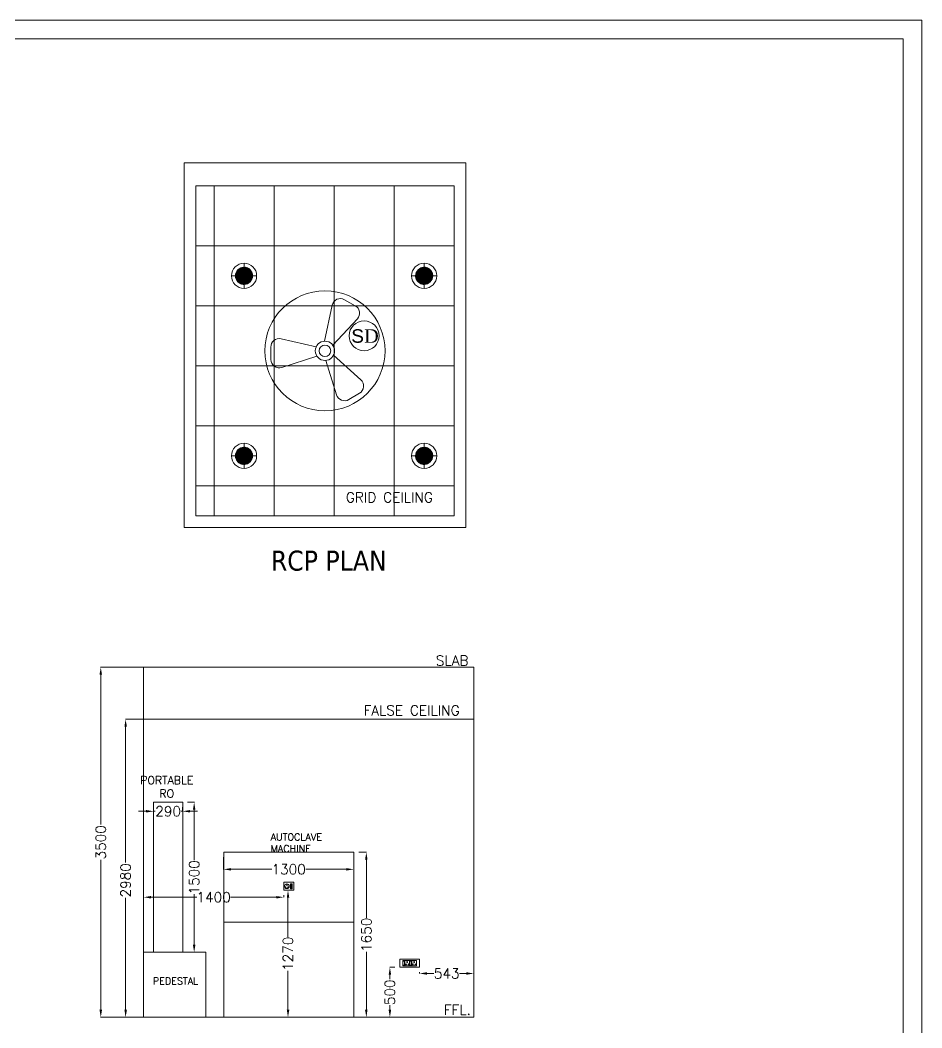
# Model space of a CAD drawing. Extents: x 3552052 to 4102982, y -707811 to -630695.
# Drawn here: x 3837165 to 3846177, y -691286 to -681211 of the extents above; entities that cross this region are included whole.
import ezdxf

# ---------------------------------------------------------------- set-up
doc = ezdxf.new("R2010")
doc.units = 0
doc.header["$LTSCALE"] = 6
doc.header["$MEASUREMENT"] = 0
doc.layers.get('0').update_dxf_attribs({"linetype": 'CONTINUOUS', "lineweight": 0})
doc.layers.get('Defpoints').update_dxf_attribs({"linetype": 'CONTINUOUS', "lineweight": 0})
for name, color, linetype, lineweight in [('ELE-1200MM CEILINGFAN', 6, 'CONTINUOUS', 0), ('ELE-12W LED', 1, 'CONTINUOUS', 0), ('ELE-12W UPS LIGHT', 3, 'CONTINUOUS', 0), ('ELE-2NOS OF 6-16 RAW POWER SOCKET', 1, 'CONTINUOUS', 0), ('ELE-4M RAW P.SB', 40, 'CONTINUOUS', 0), ('ELE-4M UPS P.SB', 3, 'CONTINUOUS', 0), ('ELE-SOCKET NMBERING', 7, 'CONTINUOUS', 9), ('EQP', 6, 'CONTINUOUS', 0), ('FA-BELOW SMOKE DERECTOR', 1, 'CONTINUOUS', 0), ('MEP_HVAC_RA_DUCT', 1, 'CONTINUOUS', 0), ('MEP_HVAC_TEXT', 7, 'CONTINUOUS', 0), ('WALL', 8, 'CONTINUOUS', 0)]:
    doc.layers.add(name, color=color, linetype=linetype, lineweight=lineweight)
doc.styles.add('Annotation', font='tahoma.ttf')
doc.styles.add('PDF Times New Roman', font='times.ttf')
doc.styles.add('ROMANS', font='romans.shx')
doc.styles.get("Standard").update_dxf_attribs({"font": 'SIMPLEX'})
doc.dimstyles.new('AEPL1', dxfattribs={"dimtxt": 100, "dimasz": 75, "dimexe": 1.25, "dimexo": 50, "dimtad": 0, "dimdec": 0, "dimtxsty": 'ROMANS', "dimcen": 2.5, "dimclrd": 7, "dimclre": 7, "dimadec": 0, "dimazin": 0, "dimtfac": 1, "dimtdec": 0, "dimtmove": 0, "dimatfit": 3, "dimfxl": 1, "dimlwd": 0, "dimlwe": 0, "dimarcsym": 0})

# ---------------------------------------------------------------- blocks, each defined once
blk = doc.blocks.new('QWE')
at = {"layer": 'ELE-12W UPS LIGHT'}
h = blk.add_hatch(dxfattribs=at)
h.set_pattern_fill('ANSI31', color=8)
h.set_pattern_definition([(45, (-1135553.9097, 459369.4158), (-2.24506403, 2.24506403), [])])
edge = h.paths.add_edge_path()
edge.add_arc((0, 0), 85.7, 0, 360)
at = {"layer": 'ELE-12W UPS LIGHT', "color": 3}
for p, q in [((0, -126), (0, 126)), ((-126, 0), (126, 0))]:
    blk.add_line(p, q, dxfattribs=at)
for radius in [126, 85.7]:
    blk.add_circle((0, 0), radius, dxfattribs=at)
blk = doc.blocks.new('FFGFG77')
at = {"layer": 'ELE-4M UPS P.SB', "color": 8, "linetype": 'ByBlock'}
for p, q in [((3573326, -675532), (3573326, -678832)), ((3573926, -675532), (3573926, -678832)), ((3574526, -675532), (3574526, -678832)), ((3575126, -675532), (3575126, -678832)), ((3573143, -676132), (3575726, -676132)), ((3573143, -676732), (3575726, -676732)), ((3573143, -677332), (3575726, -677332)), ((3573143, -677932), (3575726, -677932)), ((3573143, -678532), (3575726, -678532))]:
    blk.add_line(p, q, dxfattribs=at)
blk.add_lwpolyline([(3573143, -675532), (3575726, -675532), (3575726, -678832), (3573143, -678832)], close=True, dxfattribs=at)
blk = doc.blocks.new('18W LED')
at = {"layer": 'ELE-12W LED'}
h = blk.add_hatch(dxfattribs=at)
h.set_pattern_fill('ANSI31', color=252)
h.set_pattern_definition([(45, (-1135553.9097, 459369.4158), (-2.24506403, 2.24506403), [])])
edge = h.paths.add_edge_path()
edge.add_arc((0, 0), 85.7, 0, 360)
at = {"layer": 'ELE-12W LED', "color": 1}
for p, q in [((0, -126), (0, 126)), ((-126, 0), (126, 0))]:
    blk.add_line(p, q, dxfattribs=at)
for radius in [126, 85.7]:
    blk.add_circle((0, 0), radius, dxfattribs=at)
blk = doc.blocks.new('SMOKE DETECTOR')
at = {"layer": 'FA-BELOW SMOKE DERECTOR', "color": 7}
blk.add_circle((931029, -118294), 166, dxfattribs=at)
at = {"layer": 'FA-BELOW SMOKE DERECTOR', "insert": (930887, -118373), "char_height": 150, "attachment_point": 7, "style": 'PDF Times New Roman'}
blk.add_mtext('{\\fArial|b0|i0|c0|p34;S}D', dxfattribs=at)
blk = doc.blocks.new('A$C07FB25EA')
at = {"layer": 'ELE-1200MM CEILINGFAN', "color": 3}
for p, q in [((0.26, 2.64), (3.17, 12.07)), ((6.53, 13.37), (9.47, 11.64)), ((9.84, 7.94), (2.36, 1.21)), ((-11.8, 4.55), (-2.22, 1.44)), ((-14.84, -1.03), (-14.81, 2.38)), ((-2.41, -1.1), (-12.04, -3.29)), ((1.96, -12.49), (-0.13, -2.65)), ((2.16, -1.54), (8.87, -8.78)), ((8.31, -12.34), (5.35, -14.02))]:
    blk.add_line(p, q, dxfattribs=at)
at = {"layer": 'ELE-1200MM CEILINGFAN', "color": 5, "ltscale": 10}
blk.add_circle((0, 0), 16.45, dxfattribs=at)
at = {"layer": 'ELE-1200MM CEILINGFAN', "color": 3}
for radius in [2.65, 1.58]:
    blk.add_circle((0, 0), radius, dxfattribs=at)
for centre, start, end in [((5.36, 11.38), 59.5281, 162.5229), ((8.3, 9.66), 311.9493, 59.5281), ((-12.51, 2.36), 71.9493, 179.5281), ((-12.54, -1.05), 179.5281, 282.5229), ((7.18, -10.34), 299.5281, 42.5229), ((4.21, -12.02), 191.9493, 299.5281)]:
    blk.add_arc(centre, 2.3, start, end, dxfattribs=at)
blk = doc.blocks.new('*D336')
at = {"layer": 'Defpoints', "color": 0, "linetype": 'ByBlock', "transparency": 16777216}
for p in [(3838219, -688201), (3838607, -688201), (3838599, -691181)]:
    blk.add_point(p, dxfattribs=at)
at = {"layer": 'ELE-4M UPS P.SB', "color": 7, "linetype": 'ByBlock', "lineweight": 0, "transparency": 16777216}
for p, q in [((3838557, -688201), (3838218, -688201)), ((3838219, -688276), (3838219, -689634)), ((3838219, -691106), (3838219, -689987)), ((3838549, -691181), (3838218, -691181))]:
    blk.add_line(p, q, dxfattribs=at)
at = {"layer": 'ELE-4M UPS P.SB', "color": 7, "linetype": 'ByBlock', "transparency": 16777216}
for points in [[(3838207, -688276), (3838232, -688276), (3838219, -688201)], [(3838207, -691106), (3838232, -691106), (3838219, -691181)]]:
    blk.add_solid(points, dxfattribs=at)
at = {"layer": 'ELE-4M UPS P.SB', "color": 0, "linetype": 'ByBlock', "transparency": 16777216, "insert": (3838219, -689811), "char_height": 100, "attachment_point": 5, "rotation": 90, "style": 'ROMANS'}
blk.add_mtext('2980', dxfattribs=at)
blk = doc.blocks.new('*D337')
at = {"layer": 'Defpoints', "color": 0, "linetype": 'ByBlock', "transparency": 16777216}
for p in [(3837971, -687681), (3838645, -687681), (3838599, -691181)]:
    blk.add_point(p, dxfattribs=at)
at = {"layer": 'ELE-4M UPS P.SB', "color": 7, "linetype": 'ByBlock', "lineweight": 0, "transparency": 16777216}
for p, q in [((3838595, -687681), (3837969, -687681)), ((3837971, -687756), (3837971, -689254)), ((3837971, -691106), (3837971, -689607)), ((3838549, -691181), (3837969, -691181))]:
    blk.add_line(p, q, dxfattribs=at)
at = {"layer": 'ELE-4M UPS P.SB', "color": 7, "linetype": 'ByBlock', "transparency": 16777216}
for points in [[(3837958, -687756), (3837983, -687756), (3837971, -687681)], [(3837958, -691106), (3837983, -691106), (3837971, -691181)]]:
    blk.add_solid(points, dxfattribs=at)
at = {"layer": 'ELE-4M UPS P.SB', "color": 0, "linetype": 'ByBlock', "transparency": 16777216, "insert": (3837971, -689431), "char_height": 100, "attachment_point": 5, "rotation": 90, "style": 'ROMANS'}
blk.add_mtext('3500', dxfattribs=at)
blk = doc.blocks.new('DFFFF')
at = {"layer": 'ELE-4M RAW P.SB', "color": 1, "ltscale": 10}
for centre, radius, start, end in [((3670025, -712021), 3.1, 5.2689, 272.51), ((3670028, -712024), 2.5, 202.6838, 75.0951), ((3670039, -711998), 3.6, 307.1584, 232.8416), ((3670039, -712002), 2.29, 161.4031, 18.5969), ((3670049, -712024), 2.5, 104.9049, 337.3162), ((3670052, -712021), 3.1, 267.49, 174.7311)]:
    blk.add_arc(centre, radius, start, end, dxfattribs=at)
at = {"layer": 'ELE-4M UPS P.SB', "color": 1, "linetype": 'ByBlock'}
for p, q in [((3670075, -711987), (3670078, -711990)), ((3670078, -712034), (3670075, -712037)), ((3670090, -711990), (3670093, -711987)), ((3670090, -712034), (3670093, -712037))]:
    blk.add_line(p, q, dxfattribs=at)
for points in [[(3670007, -711972), (3670107, -711972), (3670107, -712052), (3670007, -712052)], [(3670075, -711987), (3670093, -711987), (3670093, -712037), (3670075, -712037)], [(3670078, -711990), (3670090, -711990), (3670090, -712034), (3670078, -712034)], [(3670082, -712019), (3670086, -712019), (3670086, -712005), (3670082, -712005)]]:
    blk.add_lwpolyline(points, close=True, dxfattribs=at)
blk.add_circle((3670039, -712012), 23.5, dxfattribs=at)
blk = doc.blocks.new('RTUH 6U')
at = {"layer": 'ELE-2NOS OF 6-16 RAW POWER SOCKET', "color": 30, "lineweight": 0, "ltscale": 300}
for p, q in [((-312, -26), (-227, -26)), ((-312, -124), (-312, -26)), ((-227, -124), (-312, -124)), ((-227, -26), (-227, -124)), ((-187, -26), (-221, -26)), ((-221, -26), (-221, -124)), ((-187, -124), (-221, -124)), ((-221, -124), (-187, -124)), ((-190, -37), (-218, -37)), ((-218, -37), (-218, -113)), ((-190, -40), (-218, -40)), ((-218, -113), (-190, -113)), ((-190, -113), (-190, -37)), ((-187, -124), (-187, -26)), ((-187, -124), (-187, -26)), ((-181, -124), (-181, -26)), ((-181, -26), (-96, -26)), ((-96, -124), (-181, -124)), ((-96, -26), (-96, -124)), ((-57, -26), (-91, -26)), ((-91, -26), (-91, -124)), ((-57, -124), (-91, -124)), ((-91, -124), (-57, -124)), ((-60, -37), (-88, -37)), ((-88, -37), (-88, -113)), ((-60, -40), (-88, -40)), ((-88, -113), (-60, -113)), ((-60, -113), (-60, -37)), ((-57, -124), (-57, -26)), ((-57, -124), (-57, -26))]:
    blk.add_line(p, q, dxfattribs=at)
blk.add_lwpolyline([(0, 0), (-368, 0), (-368, -150), (0, -150)], close=True, dxfattribs=at)
for centre, radius, start, end in [((-293, -56), 5.7, 87.49, 354.7311), ((-289, -52), 4.6, 284.9049, 157.3162), ((-269, -99), 6.62, 127.1584, 52.8416), ((-269, -92), 4.22, 341.4031, 198.5969), ((-249, -52), 4.6, 22.6838, 255.0951), ((-245, -56), 5.7, 185.2689, 92.51), ((-163, -56), 5.7, 87.49, 354.7311), ((-159, -52), 4.6, 284.9049, 157.3162), ((-139, -99), 6.62, 127.1584, 52.8416), ((-139, -92), 4.22, 341.4031, 198.5969), ((-119, -52), 4.6, 22.6838, 255.0951), ((-115, -56), 5.7, 185.2689, 92.51)]:
    blk.add_arc(centre, radius, start, end, dxfattribs=at)
blk = doc.blocks.new('*D339')
at = {"layer": 'Defpoints', "color": 0, "linetype": 'ByBlock', "transparency": 16777216}
for p in [(3838399, -689911), (3838399, -689980), (3839799, -689911)]:
    blk.add_point(p, dxfattribs=at)
at = {"layer": 'ELE-4M UPS P.SB', "color": 7, "linetype": 'ByBlock', "lineweight": 0, "transparency": 16777216}
for p, q in [((3838399, -689961), (3838399, -689981)), ((3838474, -689980), (3838930, -689980)), ((3839724, -689980), (3839269, -689980)), ((3839799, -689961), (3839799, -689981))]:
    blk.add_line(p, q, dxfattribs=at)
at = {"layer": 'ELE-4M UPS P.SB', "color": 7, "linetype": 'ByBlock', "transparency": 16777216}
for points in [[(3838474, -689968), (3838474, -689993), (3838399, -689980)], [(3839724, -689968), (3839724, -689993), (3839799, -689980)]]:
    blk.add_solid(points, dxfattribs=at)
at = {"layer": 'ELE-4M UPS P.SB', "color": 0, "linetype": 'ByBlock', "transparency": 16777216, "insert": (3839099, -689980), "char_height": 100, "attachment_point": 5, "style": 'ROMANS'}
blk.add_mtext('1400', dxfattribs=at)
blk = doc.blocks.new('*D340')
at = {"layer": 'Defpoints', "color": 0, "linetype": 'ByBlock', "transparency": 16777216}
for p in [(3839899, -689911), (3839842, -691181), (3839899, -691181)]:
    blk.add_point(p, dxfattribs=at)
at = {"layer": 'ELE-4M UPS P.SB', "color": 7, "linetype": 'ByBlock', "lineweight": 0, "transparency": 16777216}
for p, q in [((3839849, -689911), (3839841, -689911)), ((3839842, -689986), (3839842, -690376)), ((3839842, -691106), (3839842, -690715)), ((3839849, -691181), (3839841, -691181))]:
    blk.add_line(p, q, dxfattribs=at)
at = {"layer": 'ELE-4M UPS P.SB', "color": 7, "linetype": 'ByBlock', "transparency": 16777216}
for points in [[(3839830, -689986), (3839855, -689986), (3839842, -689911)], [(3839830, -691106), (3839855, -691106), (3839842, -691181)]]:
    blk.add_solid(points, dxfattribs=at)
at = {"layer": 'ELE-4M UPS P.SB', "color": 0, "linetype": 'ByBlock', "transparency": 16777216, "insert": (3839842, -690546), "char_height": 100, "attachment_point": 5, "rotation": 90, "style": 'ROMANS'}
blk.add_mtext('1270', dxfattribs=at)
blk = doc.blocks.new('*D341')
at = {"layer": 'Defpoints', "color": 0, "linetype": 'ByBlock', "transparency": 16777216}
for p in [(3841156, -690681), (3841699, -690681), (3841699, -690743)]:
    blk.add_point(p, dxfattribs=at)
at = {"layer": 'ELE-4M UPS P.SB', "color": 7, "linetype": 'ByBlock', "lineweight": 0, "transparency": 16777216}
for p, q in [((3841156, -690731), (3841156, -690744)), ((3841231, -690743), (3841298, -690743)), ((3841624, -690743), (3841557, -690743)), ((3841699, -690731), (3841699, -690744))]:
    blk.add_line(p, q, dxfattribs=at)
at = {"layer": 'ELE-4M UPS P.SB', "color": 7, "linetype": 'ByBlock', "transparency": 16777216}
for points in [[(3841231, -690730), (3841231, -690755), (3841156, -690743)], [(3841624, -690730), (3841624, -690755), (3841699, -690743)]]:
    blk.add_solid(points, dxfattribs=at)
at = {"layer": 'ELE-4M UPS P.SB', "color": 0, "linetype": 'ByBlock', "transparency": 16777216, "insert": (3841428, -690743), "char_height": 100, "attachment_point": 5, "style": 'ROMANS'}
blk.add_mtext('543', dxfattribs=at)
blk = doc.blocks.new('*D342')
at = {"layer": 'Defpoints', "color": 0, "linetype": 'ByBlock', "transparency": 16777216}
for p in [(3840959, -690681), (3840860, -691181), (3840959, -691181)]:
    blk.add_point(p, dxfattribs=at)
at = {"layer": 'ELE-4M UPS P.SB', "color": 7, "linetype": 'ByBlock', "lineweight": 0, "transparency": 16777216}
for p, q in [((3840909, -690681), (3840859, -690681)), ((3840860, -690756), (3840860, -690801)), ((3840860, -691106), (3840860, -691060)), ((3840909, -691181), (3840859, -691181))]:
    blk.add_line(p, q, dxfattribs=at)
at = {"layer": 'ELE-4M UPS P.SB', "color": 7, "linetype": 'ByBlock', "transparency": 16777216}
for points in [[(3840848, -690756), (3840873, -690756), (3840860, -690681)], [(3840848, -691106), (3840873, -691106), (3840860, -691181)]]:
    blk.add_solid(points, dxfattribs=at)
at = {"layer": 'ELE-4M UPS P.SB', "color": 0, "linetype": 'ByBlock', "transparency": 16777216, "insert": (3840860, -690931), "char_height": 100, "attachment_point": 5, "rotation": 90, "style": 'ROMANS'}
blk.add_mtext('500', dxfattribs=at)
blk = doc.blocks.new('*D618')
at = {"layer": 'Defpoints', "color": 0, "linetype": 'ByBlock', "transparency": 16777216}
for p in [(3840499, -689531), (3840499, -691181), (3840625, -691181)]:
    blk.add_point(p, dxfattribs=at)
at = {"layer": 'MEP_HVAC_TEXT', "color": 7, "linetype": 'ByBlock', "lineweight": 0, "transparency": 16777216}
for p, q in [((3840549, -689531), (3840626, -689531)), ((3840625, -689606), (3840625, -690186)), ((3840625, -691106), (3840625, -690525)), ((3840549, -691181), (3840626, -691181))]:
    blk.add_line(p, q, dxfattribs=at)
at = {"layer": 'MEP_HVAC_TEXT', "color": 7, "linetype": 'ByBlock', "transparency": 16777216}
for points in [[(3840612, -689606), (3840637, -689606), (3840625, -689531)], [(3840612, -691106), (3840637, -691106), (3840625, -691181)]]:
    blk.add_solid(points, dxfattribs=at)
at = {"layer": 'MEP_HVAC_TEXT', "color": 0, "linetype": 'ByBlock', "transparency": 16777216, "insert": (3840625, -690356), "char_height": 100, "attachment_point": 5, "rotation": 90, "style": 'ROMANS'}
blk.add_mtext('1650', dxfattribs=at)
blk = doc.blocks.new('*D619')
at = {"layer": 'Defpoints', "color": 0, "linetype": 'ByBlock', "transparency": 16777216}
for p in [(3839199, -689531), (3840499, -689531), (3840499, -689701)]:
    blk.add_point(p, dxfattribs=at)
at = {"layer": 'MEP_HVAC_TEXT', "color": 7, "linetype": 'ByBlock', "lineweight": 0, "transparency": 16777216}
for p, q in [((3839199, -689581), (3839199, -689702)), ((3840499, -689581), (3840499, -689702)), ((3839274, -689701), (3839680, -689701)), ((3840424, -689701), (3840019, -689701))]:
    blk.add_line(p, q, dxfattribs=at)
at = {"layer": 'MEP_HVAC_TEXT', "color": 7, "linetype": 'ByBlock', "transparency": 16777216}
for points in [[(3839274, -689689), (3839274, -689714), (3839199, -689701)], [(3840424, -689689), (3840424, -689714), (3840499, -689701)]]:
    blk.add_solid(points, dxfattribs=at)
at = {"layer": 'MEP_HVAC_TEXT', "color": 0, "linetype": 'ByBlock', "transparency": 16777216, "insert": (3839849, -689701), "char_height": 100, "attachment_point": 5, "style": 'ROMANS'}
blk.add_mtext('1300', dxfattribs=at)
blk = doc.blocks.new('*D620')
at = {"layer": 'Defpoints', "color": 0, "linetype": 'ByBlock', "transparency": 16777216}
for p in [(3838499, -689031), (3838789, -689031), (3838789, -689121)]:
    blk.add_point(p, dxfattribs=at)
at = {"layer": 'MEP_HVAC_TEXT', "color": 7, "linetype": 'ByBlock', "lineweight": 0, "transparency": 16777216}
for p, q in [((3838424, -689121), (3838349, -689121)), ((3838499, -689081), (3838499, -689122)), ((3838499, -689121), (3838515, -689121)), ((3838789, -689121), (3838774, -689121)), ((3838789, -689081), (3838789, -689122)), ((3838864, -689121), (3838939, -689121))]:
    blk.add_line(p, q, dxfattribs=at)
at = {"layer": 'MEP_HVAC_TEXT', "color": 7, "linetype": 'ByBlock', "transparency": 16777216}
for points in [[(3838424, -689108), (3838424, -689133), (3838499, -689121)], [(3838864, -689108), (3838864, -689133), (3838789, -689121)]]:
    blk.add_solid(points, dxfattribs=at)
at = {"layer": 'MEP_HVAC_TEXT', "color": 0, "linetype": 'ByBlock', "transparency": 16777216, "insert": (3838644, -689121), "char_height": 100, "attachment_point": 5, "style": 'ROMANS'}
blk.add_mtext('290', dxfattribs=at)
blk = doc.blocks.new('*D621')
at = {"layer": 'Defpoints', "color": 0, "linetype": 'ByBlock', "transparency": 16777216}
for p in [(3838789, -689031), (3838789, -690531), (3838904, -690531)]:
    blk.add_point(p, dxfattribs=at)
at = {"layer": 'MEP_HVAC_TEXT', "color": 7, "linetype": 'ByBlock', "lineweight": 0, "transparency": 16777216}
for p, q in [((3838839, -689031), (3838906, -689031)), ((3838904, -689106), (3838904, -689611)), ((3838904, -690456), (3838904, -689950)), ((3838839, -690531), (3838906, -690531))]:
    blk.add_line(p, q, dxfattribs=at)
at = {"layer": 'MEP_HVAC_TEXT', "color": 7, "linetype": 'ByBlock', "transparency": 16777216}
for points in [[(3838892, -689106), (3838917, -689106), (3838904, -689031)], [(3838892, -690456), (3838917, -690456), (3838904, -690531)]]:
    blk.add_solid(points, dxfattribs=at)
at = {"layer": 'MEP_HVAC_TEXT', "color": 0, "linetype": 'ByBlock', "transparency": 16777216, "insert": (3838904, -689781), "char_height": 100, "attachment_point": 5, "rotation": 90, "style": 'ROMANS'}
blk.add_mtext('1500', dxfattribs=at)

msp = doc.modelspace()

# ---------------------------------------------------------------- linework, layer by layer
for points in [[(3846177, -681210.5), (3846177, -701729), (3828153.2, -701729), (3828153.2, -681210.5)], [(3845990.2, -681397.3), (3845990.2, -701542.2), (3828340, -701542.2), (3828340, -681397.3)]]:
    msp.add_lwpolyline(points, close=True)
at = {"layer": 'EQP', "linetype": 'ByBlock'}
for p, q in [((3838499.3, -690530.6), (3838499.3, -689030.6)), ((3838499.3, -689030.6), (3838789.3, -689030.6)), ((3838789.3, -689030.6), (3838789.3, -690530.6)), ((3839199.3, -691180.6), (3839199.3, -689530.6)), ((3839199.3, -689530.6), (3840499.3, -689530.6)), ((3840499.3, -689530.6), (3840499.3, -691180.6)), ((3839199.3, -691180.6), (3839199.3, -690230.6)), ((3839199.3, -690230.6), (3840499.3, -690230.6)), ((3839199.3, -691180.6), (3839199.3, -690480.6)), ((3839199.3, -691180.6), (3839199.3, -690480.6)), ((3839019.3, -691180.6), (3839199.3, -691180.6))]:
    msp.add_line(p, q, dxfattribs=at)
at = {"layer": 'MEP_HVAC_RA_DUCT', "color": 8, "linetype": 'ByBlock'}
for p, q in [((3838399.3, -687680.6), (3838399.3, -691180.6)), ((3841699.3, -687680.6), (3841699.3, -691180.6))]:
    msp.add_line(p, q, dxfattribs=at)
for points in [[(3841699.3, -687680.6), (3838399.3, -687680.6)], [(3841699.3, -688200.6), (3838399.3, -688200.6)], [(3841699.3, -691180.6), (3838399.3, -691180.6)]]:
    msp.add_lwpolyline(points, dxfattribs=at)
at = {"layer": 'MEP_HVAC_TEXT', "linetype": 'ByBlock'}
for p, q in [((3838399.3, -691180.6), (3838399.3, -690530.6)), ((3838399.3, -690530.6), (3839019.3, -690530.6)), ((3839019.3, -690530.6), (3839019.3, -691180.6))]:
    msp.add_line(p, q, dxfattribs=at)
at = {"layer": 'WALL', "color": 8, "linetype": 'ByBlock'}
for p, q in [((3841617.8, -682636.8), (3838805.3, -682636.8)), ((3838805.3, -686281.8), (3838805.3, -682636.8)), ((3841617.8, -686281.8), (3841617.8, -682636.8)), ((3840867.8, -682866.8), (3838920.3, -682866.8)), ((3838920.3, -686166.8), (3838920.3, -682866.8)), ((3841502.8, -684481.8), (3841502.8, -682866.8)), ((3841502.8, -686166.8), (3841502.8, -684481.8)), ((3839034.4, -686166.8), (3838920.3, -686166.8)), ((3841502.8, -686166.8), (3840034.4, -686166.8)), ((3840034.4, -686281.8), (3838805.3, -686281.8)), ((3841617.8, -686281.8), (3840034.4, -686281.8))]:
    msp.add_line(p, q, dxfattribs=at)
at = {"layer": 'WALL', "color": 8, "lineweight": 0}
msp.add_line((3841502.8, -684481.8), (3841502.8, -684481.8), dxfattribs=at)

# ---------------------------------------------------------------- block references
at = {"layer": 'ELE-1200MM CEILINGFAN', "color": 7, "ltscale": 8, "xscale": -36.47592107175105, "yscale": 36.47592107175105, "zscale": 36.47592107175105, "rotation": 180}
msp.add_blockref('A$C07FB25EA', (3840211.5, -684516.8), dxfattribs=at)
at = {"layer": 'ELE-12W LED', "color": 6, "xscale": -1}
for p in [(3839402.8, -683766.8), (3841202.8, -683766.8), (3841202.8, -685566.8)]:
    msp.add_blockref('18W LED', p, dxfattribs=at)
at = {"layer": 'ELE-12W UPS LIGHT', "linetype": 'ByBlock', "xscale": -1}
msp.add_blockref('QWE', (3839402.8, -685566.8), dxfattribs=at)
at = {"layer": 'ELE-2NOS OF 6-16 RAW POWER SOCKET', "color": 3, "linetype": 'ByBlock', "xscale": 0.5333333333336726, "yscale": 0.5333333333336726, "zscale": 0.5333333333336726, "rotation": 179.9999999999999}
msp.add_blockref('RTUH 6U', (3840959.3, -690680.6), dxfattribs=at)
at = {"layer": 'ELE-4M UPS P.SB', "color": 0, "linetype": 'ByBlock'}
for name, p in [('FFGFG77', (265777.3, -7334.6)), ('DFFFF', (169792, 22141.3))]:
    msp.add_blockref(name, p, dxfattribs=at)
at = {"layer": 'FA-BELOW SMOKE DERECTOR', "color": 6, "xscale": 0.9035551315104862, "yscale": 0.9035551315104862, "zscale": 0.9035551315104862}
msp.add_blockref('SMOKE DETECTOR', (2999367, -577481.7), dxfattribs=at)

# ---------------------------------------------------------------- texts
at = {"insert": (3842368.8, -686514.5), "char_height": 200, "width": 2697.906, "attachment_point": 3, "style": 'Annotation'}
msp.add_mtext('\\pxql;RCP PLAN', dxfattribs=at)
at = {"layer": 'ELE-SOCKET NMBERING', "color": 0, "char_height": 100.004, "width": 2358.602, "attachment_point": 1, "style": 'Annotation'}
for s, insert in [('{\\Fromans|c0;GRID CEILING }', (3840420.4, -685931.9)), ('{\\Fromans|c0;SLAB}', (3841319.7, -687563.8)), ('{\\Fromans|c0;FALSE CEILING }', (3840597.9, -688061.8)), ('{\\Fromans|c0;FFL.}', (3841399.7, -691057.1))]:
    msp.add_mtext(s, dxfattribs=dict(at, insert=insert))
at = {"layer": 'MEP_HVAC_TEXT', "linetype": 'ByBlock', "attachment_point": 1}
for s, width, insert, char_height in [('\\pxqc;PORTABLE\\PRO', 147.894, (3838556.5, -688770.3), 80), ('AUTOCLAVE MACHINE', 677.153, (3839669, -689343.9), 70), ('PEDESTAL', 449.066, (3838491.7, -690782.3), 70)]:
    msp.add_mtext_dynamic_manual_height_columns(s, width=width, gutter_width=10, heights=[0], dxfattribs=dict(at, insert=insert, char_height=char_height))

# ---------------------------------------------------------------- dimensions: what is measured, and where the dimension line sits
at = {"layer": 'ELE-4M UPS P.SB', "color": 0, "linetype": 'ByBlock'}
for base, p2, picture, middle in [((3837970.6, -687680.6), (3838645.2, -687680.6), '*D337', (3837970.6, -689430.6)), ((3838219.1, -688200.6), (3838606.8, -688200.6), '*D336', (3838219.1, -689810.6))]:
    dim = msp.add_linear_dim(base=base, p1=(3838598.7, -691180.6), p2=p2, angle=90, dimstyle='AEPL1', dxfattribs=at)
    dim.commit()
    dim.dimension.update_dxf_attribs({"geometry": picture, "text_midpoint": middle, "dimtype": 160})
for base, p1, p2, picture, middle in [((3838399.3, -689980.1), (3839799.3, -689910.6), (3838399.3, -689910.6), '*D339', (3839099.3, -689980.1)), ((3841699.3257, -690742.8179), (3841155.8475, -690680.5557), (3841699.3257, -690680.5557), '*D341', (3841427.5866, -690742.8179))]:
    dim = msp.add_linear_dim(base=base, p1=p1, p2=p2, dimstyle='AEPL1', dxfattribs=at)
    dim.commit()
    dim.dimension.update_dxf_attribs({"geometry": picture, "text_midpoint": middle})
for base, p1, p2, picture, middle in [((3839842.2, -691180.6), (3839899.3, -689910.6), (3839899.3, -691180.6), '*D340', (3839842.2, -690545.6)), ((3840860.2, -691180.6), (3840959.3, -690680.6), (3840959.3, -691180.6), '*D342', (3840860.2, -690930.6))]:
    dim = msp.add_linear_dim(base=base, p1=p1, p2=p2, angle=90, dimstyle='AEPL1', dxfattribs=at)
    dim.commit()
    dim.dimension.update_dxf_attribs({"geometry": picture, "text_midpoint": middle})
at = {"layer": 'MEP_HVAC_TEXT', "linetype": 'ByBlock'}
for base, p1, p2, picture, middle in [((3838789.3, -689120.9), (3838499.3, -689030.6), (3838789.3, -689030.6), '*D620', (3838644.3, -689120.9)), ((3840499.3, -689701), (3839199.3, -689530.6), (3840499.3, -689530.6), '*D619', (3839849.3, -689701))]:
    dim = msp.add_linear_dim(base=base, p1=p1, p2=p2, dimstyle='AEPL1', dxfattribs=at)
    dim.commit()
    dim.dimension.update_dxf_attribs({"geometry": picture, "text_midpoint": middle})
for base, p1, p2, picture, middle in [((3838904.3, -690530.6), (3838789.3, -689030.6), (3838789.3, -690530.6), '*D621', (3838904.3, -689780.6)), ((3840624.8, -691180.6), (3840499.3, -689530.6), (3840499.3, -691180.6), '*D618', (3840624.8, -690355.6))]:
    dim = msp.add_linear_dim(base=base, p1=p1, p2=p2, angle=90, dimstyle='AEPL1', dxfattribs=at)
    dim.commit()
    dim.dimension.update_dxf_attribs({"geometry": picture, "text_midpoint": middle})

doc.saveas('drawing.dxf')
